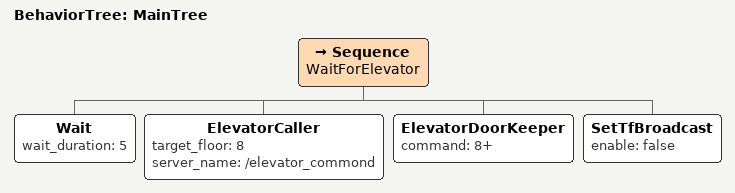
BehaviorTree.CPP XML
<root main_tree_to_execute="MainTree">
  <BehaviorTree ID="MainTree">
    <Sequence name="WaitForElevator">
      <!-- 使用默认参数 -->
      <Wait wait_duration="5"/>
      <ElevatorCaller target_floor="8" server_name="/elevator_commond"/>

      <ElevatorDoorKeeper command="8+"/>
      <SetTfBroadcast enable="false" />
    </Sequence>
  </BehaviorTree>
</root>
